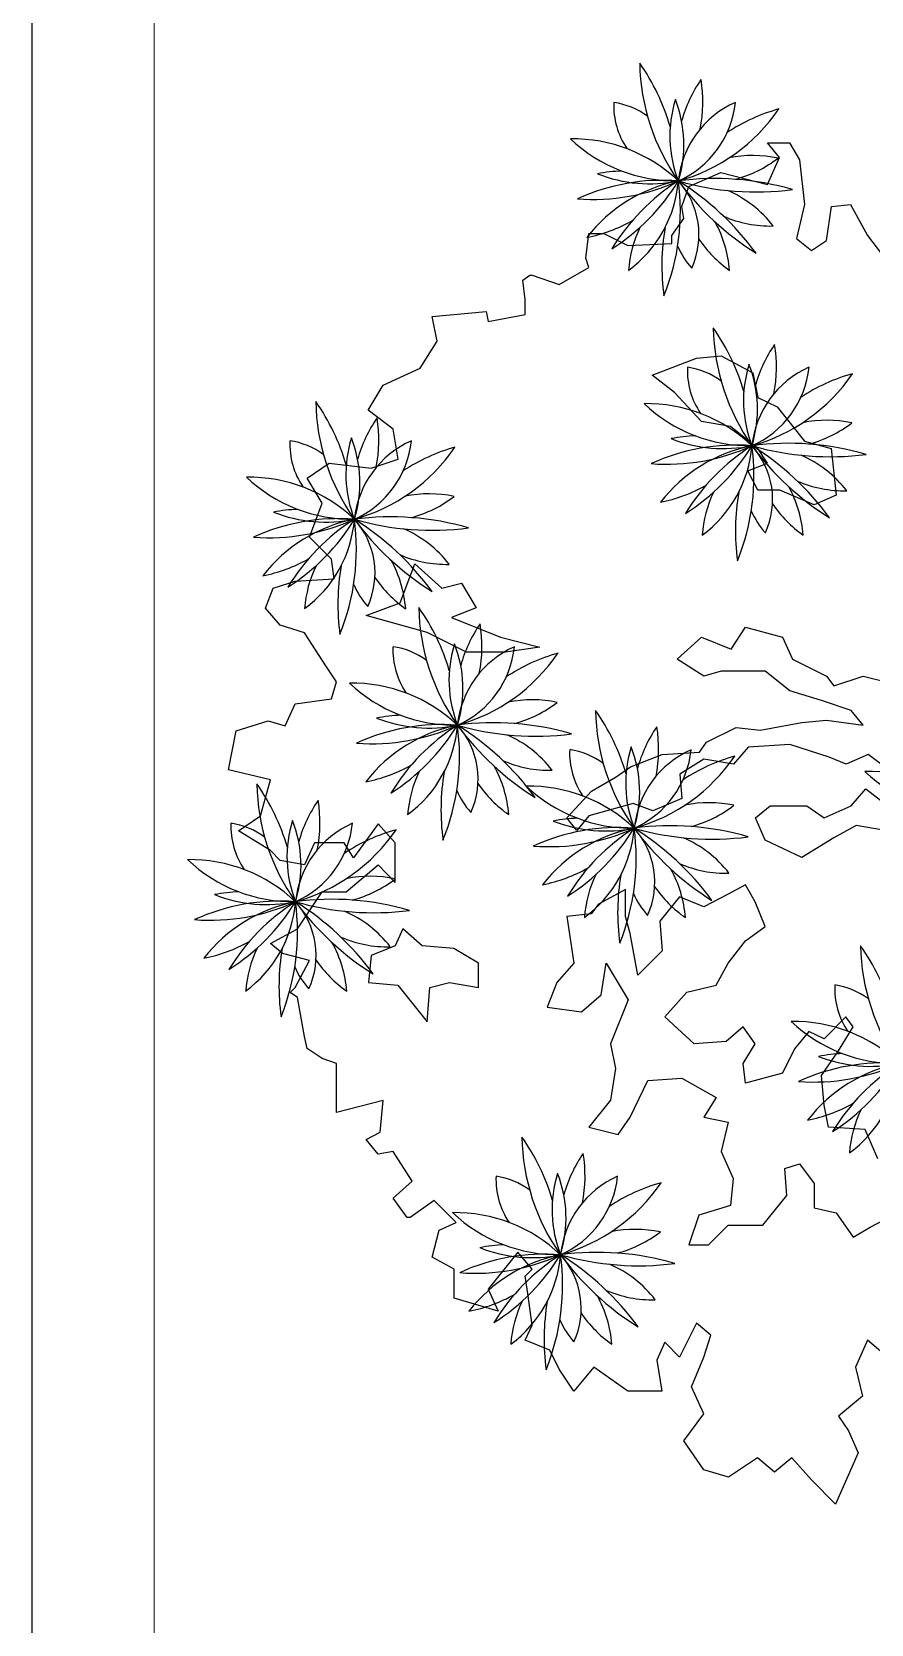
# Model space of a CAD drawing. Header units: millimetres. Extents: x -33522418 to 16198808, y -126322335 to -58690945.
# Drawn here: x -33261947.8 to -33261776.1, y -126317385.7 to -126317059.8 of the extents above; entities that cross this region are included whole.
import ezdxf

# ---------------------------------------------------------------- set-up
doc = ezdxf.new("R2010")
doc.units = ezdxf.units.MM
doc.header["$LTSCALE"] = 10
doc.layers.add('家具内线', color=8, linetype='Continuous')
doc.layers.add('家具外线', color=4, linetype='Continuous')
doc.layers.add('门窗玻', color=18, linetype='Continuous', lineweight=13)

# ---------------------------------------------------------------- blocks, each defined once
blk = doc.blocks.new('MK-ZW-0347')
at = {"layer": '家具内线'}
for p, q in [((-129497.04, 9211.89), (-129484.64, 9216.69)), ((-129484.64, 9216.69), (-129477.74, 9217.39)), ((-129477.74, 9217.39), (-129468.85, 9212.59)), ((-129490.84, 9207.09), (-129497.04, 9211.89)), ((-129468.85, 9212.59), (-129467.44, 9205.69)), ((-129483.24, 9198.9), (-129490.84, 9207.09)), ((-129467.44, 9205.69), (-129461.95, 9203)), ((-129461.95, 9203), (-129454.34, 9193.4)), ((-129475.05, 9197.5), (-129483.24, 9198.9)), ((-129467.44, 9191.29), (-129475.05, 9197.5)), ((-129454.34, 9193.4), (-129446.85, 9191.29)), ((-129464.75, 9187.2), (-129467.44, 9191.29)), ((-129446.85, 9191.29), (-129445.45, 9178.19)), ((-129470.25, 9185.09), (-129464.75, 9187.2)), ((-129467.44, 9179.59), (-129470.25, 9185.09)), ((-129461.24, 9179.59), (-129467.44, 9179.59)), ((-129451.65, 9175.49), (-129461.24, 9179.59)), ((-129445.45, 9178.19), (-129451.65, 9175.49)), ((-129567.82, 9147.99), (-129563.73, 9158.99)), ((-129563.73, 9158.99), (-129556.12, 9152.09)), ((-129556.12, 9152.09), (-129550.62, 9153.49)), ((-129550.62, 9153.49), (-129546.53, 9146.59)), ((-129577.41, 9144.48), (-129567.82, 9147.99)), ((-129560.22, 9139.68), (-129577.41, 9144.48)), ((-129546.53, 9146.59), (-129553.43, 9143.89)), ((-129553.43, 9143.89), (-129539.63, 9138.39)), ((-129549.22, 9134.18), (-129560.22, 9139.68)), ((-129539.63, 9138.39), (-129528.63, 9135.59)), ((-129490.02, 9132.19), (-129483.24, 9138.39)), ((-129483.24, 9138.39), (-129474.93, 9135)), ((-129474.93, 9135), (-129470.84, 9141.2)), ((-129470.84, 9141.2), (-129460.54, 9138.39)), ((-129460.54, 9138.39), (-129457.73, 9132.19)), ((-129538.22, 9134.18), (-129549.22, 9134.18)), ((-129528.63, 9135.59), (-129538.22, 9134.18)), ((-129482.54, 9127.39), (-129490.02, 9132.19)), ((-129457.73, 9132.19), (-129448.14, 9127.39)), ((-129477.74, 9128.8), (-129482.54, 9127.39)), ((-129465.34, 9128.8), (-129477.74, 9128.8)), ((-129458.44, 9123.3), (-129465.34, 9128.8)), ((-129448.14, 9127.39), (-129446.04, 9124.7)), ((-129446.04, 9124.7), (-129437.85, 9127.39)), ((-129437.85, 9127.39), (-129429.54, 9125.4)), ((-129449.55, 9120.6), (-129458.44, 9123.3)), ((-129441.24, 9117.8), (-129449.55, 9120.6)), ((-129437.85, 9113.7), (-129441.24, 9117.8)), ((-129481.83, 9108.9), (-129473.53, 9113)), ((-129473.53, 9113), (-129466.74, 9112.29)), ((-129466.74, 9112.29), (-129455.04, 9114.4)), ((-129455.04, 9114.4), (-129448.14, 9115.1)), ((-129448.14, 9115.1), (-129437.85, 9113.7)), ((-129483.82, 9106.09), (-129481.83, 9108.9)), ((-129470.14, 9107.5), (-129474.23, 9102.7)), ((-129458.44, 9108.2), (-129470.14, 9107.5)), ((-129447.44, 9104.69), (-129458.44, 9108.2)), ((-129503.13, 9102), (-129494.24, 9105.39)), ((-129494.24, 9105.39), (-129483.82, 9106.09)), ((-129482.54, 9104.1), (-129489.32, 9099.89)), ((-129474.23, 9102.7), (-129482.54, 9104.1)), ((-129442.64, 9102.7), (-129447.44, 9104.69)), ((-129436.44, 9105.39), (-129442.64, 9102.7)), ((-129430.94, 9101.29), (-129436.44, 9105.39)), ((-129514.12, 9095.09), (-129507.22, 9099.19)), ((-129507.22, 9099.19), (-129503.13, 9102)), ((-129489.32, 9099.89), (-129488.74, 9093.1)), ((-129521.03, 9087.6), (-129514.12, 9095.09)), ((-129441.24, 9090.99), (-129437.14, 9095.79)), ((-129437.14, 9095.79), (-129430.94, 9090.99)), ((-129502.42, 9091.7), (-129514.83, 9088.19)), ((-129496.93, 9089.59), (-129502.42, 9091.7)), ((-129488.74, 9093.1), (-129496.93, 9089.59)), ((-129468.03, 9087.6), (-129463.94, 9090.99)), ((-129463.94, 9090.99), (-129453.64, 9090.99)), ((-129453.64, 9090.99), (-129448.84, 9087.6)), ((-129448.84, 9087.6), (-129441.24, 9090.99)), ((-129518.22, 9084.09), (-129521.03, 9087.6)), ((-129514.83, 9088.19), (-129518.22, 9084.09)), ((-129465.34, 9081.4), (-129468.03, 9087.6)), ((-129439.84, 9085.49), (-129446.04, 9081.98)), ((-129431.65, 9084.09), (-129439.84, 9085.49)), ((-129455.04, 9076.48), (-129465.34, 9081.4)), ((-129446.04, 9081.98), (-129455.04, 9076.48)), ((-129504.53, 9067.47), (-129512.13, 9063.37)), ((-129504.53, 9059.98), (-129504.53, 9067.47)), ((-129470.84, 9068.87), (-129475.75, 9066.18)), ((-129468.15, 9064.08), (-129470.84, 9068.87)), ((-129512.13, 9063.37), (-129514.24, 9060.68)), ((-129489.44, 9065.48), (-129494.94, 9058.58)), ((-129482.54, 9062.67), (-129489.44, 9065.48)), ((-129475.75, 9066.18), (-129482.54, 9062.67)), ((-129465.34, 9057.17), (-129468.15, 9064.08)), ((-129514.24, 9060.68), (-129521.03, 9059.98)), ((-129521.03, 9059.98), (-129519.04, 9046.87)), ((-129503.24, 9055.18), (-129504.53, 9059.98)), ((-129494.94, 9058.58), (-129494.24, 9050.27)), ((-129567.12, 9056.47), (-129569.22, 9051.67)), ((-129561.62, 9051.67), (-129567.12, 9056.47)), ((-129501.14, 9043.48), (-129503.24, 9055.18)), ((-129470.84, 9053.07), (-129465.34, 9057.17)), ((-129576.01, 9048.98), (-129576.71, 9041.37)), ((-129569.22, 9051.67), (-129576.01, 9048.98)), ((-129552.73, 9050.97), (-129561.62, 9051.67)), ((-129545.83, 9046.87), (-129552.73, 9050.97)), ((-129494.24, 9050.27), (-129501.14, 9043.48)), ((-129475.75, 9046.87), (-129470.84, 9053.07)), ((-129545.83, 9039.97), (-129545.83, 9046.87)), ((-129519.04, 9046.87), (-129523.83, 9041.37)), ((-129511.43, 9037.98), (-129510.03, 9046.87)), ((-129510.03, 9046.87), (-129503.83, 9036.57)), ((-129479.14, 9040.67), (-129475.75, 9046.87)), ((-129576.71, 9041.37), (-129568.52, 9040.67)), ((-129568.52, 9040.67), (-129560.22, 9030.37)), ((-129560.22, 9030.37), (-129559.51, 9039.97)), ((-129559.51, 9039.97), (-129554.02, 9041.37)), ((-129554.02, 9041.37), (-129545.83, 9039.97)), ((-129523.83, 9041.37), (-129526.52, 9034.47)), ((-129487.33, 9038.68), (-129479.14, 9040.67)), ((-129516.93, 9033.18), (-129511.43, 9037.98)), ((-129503.83, 9036.57), (-129508.74, 9024.17)), ((-129493.53, 9031.77), (-129487.33, 9038.68)), ((-129526.52, 9034.47), (-129516.93, 9033.18)), ((-129485.34, 9024.17), (-129493.53, 9031.77)), ((-129442.76, 9031.77), (-129448.84, 9025.57)), ((-129440.65, 9028.96), (-129442.76, 9031.77)), ((-129471.54, 9028.96), (-129476.34, 9024.87)), ((-129468.15, 9024.17), (-129471.54, 9028.96)), ((-129453.06, 9027.68), (-129457.15, 9022.76)), ((-129448.84, 9025.57), (-129453.06, 9027.68)), ((-129444.75, 9022.18), (-129440.65, 9028.96)), ((-129508.74, 9024.17), (-129507.34, 9017.26)), ((-129476.34, 9024.87), (-129485.34, 9024.17)), ((-129471.54, 9018.67), (-129468.15, 9024.17)), ((-129457.15, 9022.76), (-129460.54, 9015.97)), ((-129449.55, 9015.27), (-129444.75, 9022.18)), ((-129470.84, 9013.17), (-129471.54, 9018.67)), ((-129507.34, 9017.26), (-129508.74, 9008.37)), ((-129503.24, 9003.57), (-129498.33, 9013.87)), ((-129498.33, 9013.87), (-129488.74, 9014.57)), ((-129488.74, 9014.57), (-129479.14, 9009.07)), ((-129460.54, 9015.97), (-129470.84, 9013.17)), ((-129448.84, 9006.96), (-129449.55, 9015.27)), ((-129479.14, 9009.07), (-129482.54, 9003.57)), ((-129508.74, 9008.37), (-129514.83, 9000.76)), ((-129447.56, 9000.76), (-129448.84, 9006.96)), ((-129514.83, 9000.76), (-129506.64, 8998.77)), ((-129506.64, 8998.77), (-129503.24, 9003.57)), ((-129482.54, 9003.57), (-129475.75, 9002.16)), ((-129475.75, 9002.16), (-129477.74, 8993.97)), ((-129437.26, 9000.17), (-129447.56, 9000.76)), ((-129433.75, 8991.86), (-129437.26, 9000.17)), ((-129477.74, 8993.97), (-129474.35, 8986.36)), ((-129474.35, 8986.36), (-129475.05, 8978.76)), ((-129459.84, 8989.17), (-129455.75, 8990.46)), ((-129459.26, 8981.57), (-129459.84, 8989.17)), ((-129455.75, 8990.46), (-129451.65, 8984.96)), ((-129451.65, 8984.96), (-129451.65, 8978.17)), ((-129475.05, 8978.76), (-129483.94, 8976.06)), ((-129466.04, 8973.26), (-129459.26, 8981.57)), ((-129451.65, 8978.17), (-129445.45, 8976.77)), ((-129483.94, 8976.06), (-129486.75, 8967.75)), ((-129481.25, 8967.75), (-129475.75, 8973.26)), ((-129475.75, 8973.26), (-129466.04, 8973.26)), ((-129445.45, 8976.77), (-129440.65, 8969.86)), ((-129435.86, 8972.67), (-129428.25, 8976.77)), ((-129440.65, 8969.86), (-129435.86, 8972.67)), ((-129486.75, 8967.75), (-129481.25, 8967.75))]:
    blk.add_line(p, q, dxfattribs=at)
for centre, radius, start, end in [((-129548.7, 9265.4), 58.98, 16.0441, 35.3335), ((-129441.62, 9300.57), 58.98, 181.0347, 215.3335), ((-129451.09, 9272.76), 39.16, 145.5383, 164.4558), ((-129522.02, 9288.62), 39.16, 348.8253, 9.2585), ((-129486.57, 9287.51), 21.29, 177.3463, 214.3867), ((-129511, 9267.45), 21.29, 53.6976, 81.4479), ((-129457.63, 9279.07), 34.49, 162.7458, 201.4439), ((-129522.67, 9276.69), 34.49, 342.7458, 21.4439), ((-129462.73, 9263.67), 27.15, 113.8981, 174.104), ((-129500.73, 9291.29), 27.15, 293.8981, 354.104), ((-129503.21, 9315.09), 50.46, 285.4903, 325.7263), ((-129448.03, 9238.04), 50.46, 105.4903, 123.6876), ((-129519.41, 9235.12), 43.16, 46.5624, 90.8436), ((-129490.37, 9309.62), 43.16, 226.5624, 270.8436), ((-129468.74, 9239.13), 34.46, 78.242, 101.2871), ((-129482.71, 9300.2), 34.46, 285.0191, 307.5292), ((-129504.43, 9229.24), 40.01, 91.7019, 101.5379), ((-129497.74, 9305.67), 40.01, 248.4565, 281.5379), ((-129494.19, 9209.38), 57.25, 85.5391, 114.6268), ((-129513.59, 9318.51), 57.25, 265.5391, 294.6268), ((-129481.35, 9224.12), 43.16, 101.2054, 142.1916), ((-129458.2, 9216.86), 58.78, 122.4479, 148.7105), ((-129539.97, 9296.99), 58.78, 302.4479, 328.7105), ((-129524.09, 9269.15), 34.46, 306.2366, 355.5237), ((-129552.64, 9257.96), 63.48, 337.9745, 7.6991), ((-129479.54, 9188.6), 78.53, 73.8469, 97.4626), ((-129506.56, 9251.35), 22.62, 335.5328, 41.9453), ((-129531.83, 9199.33), 79.24, 36.2562, 57.9103), ((-129425.84, 9313.33), 79.24, 216.2562, 237.9103), ((-129467.89, 9341.89), 78.53, 253.8469, 277.4626), ((-129488.93, 9233.84), 32.64, 37.7343, 66.5513), ((-129509.21, 9238.62), 33.98, 4.6144, 28.6926), ((-129463.92, 9286.44), 32.64, 246.3876, 271.4044), ((-129469.37, 9238.67), 34.46, 154.6443, 175.5237), ((-129430.89, 9242.66), 63.48, 170.2861, 187.6991), ((-129455.87, 9269.2), 33.98, 214.1854, 235.0337), ((-129469.15, 9257.1), 22.62, 203.2839, 221.9453), ((-129528.03, 9191.06), 58.98, 16.0441, 35.3335), ((-129420.95, 9226.23), 58.98, 181.0347, 215.3335), ((-129430.42, 9198.42), 39.16, 145.5383, 164.4558), ((-129501.35, 9214.28), 39.16, 348.8253, 9.2585), ((-129465.9, 9213.17), 21.29, 177.3463, 214.3867), ((-129490.33, 9193.11), 21.29, 53.6976, 81.4479), ((-129436.96, 9204.73), 34.49, 162.7458, 201.4439), ((-129502.01, 9202.35), 34.49, 342.7458, 21.4439), ((-129442.06, 9189.33), 27.15, 113.8981, 174.104), ((-129480.06, 9216.95), 27.15, 293.8981, 354.104), ((-129482.54, 9240.75), 50.46, 285.4903, 325.7263), ((-129427.37, 9163.7), 50.46, 105.4903, 123.6876), ((-129639.65, 9170.41), 58.98, 16.0441, 35.3335), ((-129532.56, 9205.58), 58.98, 181.0347, 215.3335), ((-129498.74, 9160.78), 43.16, 46.5624, 90.8436), ((-129469.7, 9235.28), 43.16, 226.5624, 270.8436), ((-129542.03, 9177.77), 39.16, 145.5383, 164.4558), ((-129612.96, 9193.63), 39.16, 348.8253, 9.2585), ((-129448.07, 9164.79), 34.46, 78.242, 101.2871), ((-129462.04, 9225.86), 34.46, 285.0191, 307.5292), ((-129577.51, 9192.52), 21.29, 177.3463, 214.3867), ((-129601.94, 9172.46), 21.29, 53.6976, 81.4479), ((-129548.57, 9184.08), 34.49, 162.7458, 201.4439), ((-129613.62, 9181.7), 34.49, 342.7458, 21.4439), ((-129553.67, 9168.68), 27.15, 113.8981, 174.104), ((-129591.68, 9196.3), 27.15, 293.8981, 354.104), ((-129473.52, 9135.04), 57.25, 85.5391, 114.6268), ((-129492.92, 9244.17), 57.25, 265.5391, 294.6268), ((-129460.68, 9149.78), 43.16, 101.2054, 142.1916), ((-129483.76, 9154.9), 40.01, 91.7019, 101.5379), ((-129477.07, 9231.33), 40.01, 248.4565, 281.5379), ((-129437.53, 9142.52), 58.78, 122.4479, 148.7105), ((-129519.3, 9222.65), 58.78, 302.4479, 328.7105), ((-129503.42, 9194.81), 34.46, 306.2366, 355.5237), ((-129531.98, 9183.62), 63.48, 337.9745, 7.6991), ((-129458.87, 9114.26), 78.53, 73.8469, 97.4626), ((-129511.16, 9124.99), 79.24, 36.2562, 57.9103), ((-129405.17, 9238.98), 79.24, 216.2562, 237.9103), ((-129447.22, 9267.55), 78.53, 253.8469, 277.4626), ((-129485.89, 9177.01), 22.62, 335.5328, 41.9453), ((-129594.16, 9220.1), 50.46, 285.4903, 325.7263), ((-129538.98, 9143.05), 50.46, 105.4903, 123.6876), ((-129468.27, 9159.5), 32.64, 37.7343, 66.5513), ((-129610.36, 9140.13), 43.16, 46.5624, 90.8436), ((-129581.31, 9214.63), 43.16, 226.5624, 270.8436), ((-129559.69, 9144.14), 34.46, 78.242, 101.2871), ((-129503.17, 9218.58), 43.16, 281.2054, 299.3927), ((-129448.7, 9164.33), 34.46, 154.6443, 175.5237), ((-129410.22, 9168.32), 63.48, 170.2861, 187.6991), ((-129488.54, 9164.28), 33.98, 4.6144, 28.6926), ((-129443.26, 9212.1), 32.64, 246.3876, 271.4044), ((-129595.37, 9134.25), 40.01, 91.7019, 101.5379), ((-129573.66, 9205.21), 34.46, 285.0191, 307.5292), ((-129435.2, 9194.86), 33.98, 214.1854, 235.0337), ((-129585.13, 9114.39), 57.25, 85.5391, 114.6268), ((-129604.54, 9223.52), 57.25, 265.5391, 294.6268), ((-129572.29, 9129.13), 43.16, 101.2054, 142.1916), ((-129588.68, 9210.68), 40.01, 248.4565, 281.5379), ((-129549.14, 9121.87), 58.78, 122.4479, 148.7105), ((-129630.91, 9202), 58.78, 302.4479, 328.7105), ((-129615.03, 9174.16), 34.46, 306.2366, 355.5237), ((-129643.59, 9162.97), 63.48, 337.9745, 7.6991), ((-129570.48, 9093.61), 78.53, 73.8469, 97.4626), ((-129597.5, 9156.35), 22.62, 335.5328, 41.9453), ((-129622.78, 9104.34), 79.24, 36.2562, 57.9103), ((-129516.78, 9218.33), 79.24, 216.2562, 237.9103), ((-129558.83, 9246.9), 78.53, 253.8469, 277.4626), ((-129448.48, 9182.76), 22.62, 203.2839, 221.9453), ((-129579.88, 9138.85), 32.64, 37.7343, 66.5513), ((-129554.87, 9191.44), 32.64, 246.3876, 271.4044), ((-129614.78, 9197.93), 43.16, 281.2054, 299.3927), ((-129560.31, 9143.68), 34.46, 154.6443, 175.5237), ((-129521.83, 9147.66), 63.48, 170.2861, 187.6991), ((-129600.15, 9143.63), 33.98, 4.6144, 28.6926), ((-129560.09, 9162.1), 22.62, 203.2839, 221.9453), ((-129546.81, 9174.21), 33.98, 214.1854, 235.0337), ((-129610.71, 9112.59), 58.98, 16.0441, 35.3335), ((-129503.63, 9147.76), 58.98, 181.0347, 215.3335), ((-129513.09, 9119.95), 39.16, 145.5383, 164.4558), ((-129584.03, 9135.81), 39.16, 348.8253, 9.2585), ((-129548.58, 9134.7), 21.29, 177.3463, 214.3867), ((-129573, 9114.64), 21.29, 53.6976, 81.4479), ((-129519.64, 9126.26), 34.49, 162.7458, 201.4439), ((-129584.68, 9123.88), 34.49, 342.7458, 21.4439), ((-129524.74, 9110.86), 27.15, 113.8981, 174.104), ((-129562.74, 9138.47), 27.15, 293.8981, 354.104), ((-129565.22, 9162.28), 50.46, 285.4903, 325.7263), ((-129510.04, 9085.23), 50.46, 105.4903, 123.6876), ((-129581.42, 9082.31), 43.16, 46.5624, 90.8436), ((-129552.38, 9156.81), 43.16, 226.5624, 270.8436), ((-129530.75, 9086.32), 34.46, 78.242, 101.2871), ((-129566.44, 9076.43), 40.01, 91.7019, 101.5379), ((-129544.72, 9147.39), 34.46, 285.0191, 307.5292), ((-129454.02, 9118.85), 58.98, 181.0347, 215.3335), ((-129561.11, 9083.68), 58.98, 16.0441, 35.3335), ((-129556.2, 9056.57), 57.25, 85.5391, 114.6268), ((-129575.6, 9165.7), 57.25, 265.5391, 294.6268), ((-129543.36, 9071.31), 43.16, 101.2054, 142.1916), ((-129559.75, 9152.86), 40.01, 248.4565, 281.5379), ((-129601.98, 9144.18), 58.78, 302.4479, 328.7105), ((-129520.2, 9064.05), 58.78, 122.4479, 148.7105), ((-129586.1, 9116.34), 34.46, 306.2366, 355.5237), ((-129614.65, 9105.15), 63.48, 337.9745, 7.6991), ((-129541.54, 9035.79), 78.53, 73.8469, 97.4626), ((-129568.56, 9098.53), 22.62, 335.5328, 41.9453), ((-129593.84, 9046.52), 79.24, 36.2562, 57.9103), ((-129487.84, 9160.51), 79.24, 216.2562, 237.9103), ((-129529.9, 9189.08), 78.53, 253.8469, 277.4626), ((-129463.49, 9091.04), 39.16, 145.5383, 164.4558), ((-129534.42, 9106.9), 39.16, 348.8253, 9.2585), ((-129550.94, 9081.03), 32.64, 37.7343, 66.5513), ((-129470.03, 9097.35), 34.49, 162.7458, 201.4439), ((-129535.08, 9094.97), 34.49, 342.7458, 21.4439), ((-129585.84, 9140.11), 43.16, 281.2054, 299.3927), ((-129525.93, 9133.62), 32.64, 246.3876, 271.4044), ((-129498.97, 9105.79), 21.29, 177.3463, 214.3867), ((-129523.4, 9085.73), 21.29, 53.6976, 81.4479), ((-129475.13, 9081.95), 27.15, 113.8981, 174.104), ((-129513.14, 9109.56), 27.15, 293.8981, 354.104), ((-129515.61, 9133.37), 50.46, 285.4903, 325.7263), ((-129460.44, 9056.32), 50.46, 105.4903, 123.6876), ((-129531.37, 9085.86), 34.46, 154.6443, 175.5237), ((-129492.89, 9089.84), 63.48, 170.2861, 187.6991), ((-129571.22, 9085.81), 33.98, 4.6144, 28.6926), ((-129436.73, 9057.53), 43.16, 46.5624, 90.8436), ((-129407.69, 9132.03), 43.16, 226.5624, 270.8436), ((-129656.18, 9063.03), 58.98, 16.0441, 35.3335), ((-129549.1, 9098.2), 58.98, 181.0347, 215.3335), ((-129531.16, 9104.28), 22.62, 203.2839, 221.9453), ((-129517.87, 9116.39), 33.98, 214.1854, 235.0337), ((-129531.81, 9053.4), 43.16, 46.5624, 90.8436), ((-129502.77, 9127.9), 43.16, 226.5624, 270.8436), ((-129558.57, 9070.39), 39.16, 145.5383, 164.4558), ((-129629.5, 9086.25), 39.16, 348.8253, 9.2585), ((-129481.14, 9057.41), 34.46, 78.242, 101.2871), ((-129495.11, 9118.48), 34.46, 285.0191, 307.5292), ((-129594.05, 9085.14), 21.29, 177.3463, 214.3867), ((-129618.48, 9065.08), 21.29, 53.6976, 81.4479), ((-129565.11, 9076.7), 34.49, 162.7458, 201.4439), ((-129630.15, 9074.32), 34.49, 342.7458, 21.4439), ((-129570.21, 9061.3), 27.15, 113.8981, 174.104), ((-129608.21, 9088.91), 27.15, 293.8981, 354.104), ((-129506.59, 9027.66), 57.25, 85.5391, 114.6268), ((-129525.99, 9136.79), 57.25, 265.5391, 294.6268), ((-129493.75, 9042.4), 43.16, 101.2054, 142.1916), ((-129516.83, 9047.52), 40.01, 91.7019, 101.5379), ((-129510.14, 9123.95), 40.01, 248.4565, 281.5379), ((-129470.6, 9035.13), 58.78, 122.4479, 148.7105), ((-129552.37, 9115.27), 58.78, 302.4479, 328.7105), ((-129536.49, 9087.43), 34.46, 306.2366, 355.5237), ((-129565.05, 9076.24), 63.48, 337.9745, 7.6991), ((-129491.94, 9006.88), 78.53, 73.8469, 97.4626), ((-129518.96, 9069.62), 22.62, 335.5328, 41.9453), ((-129544.23, 9017.61), 79.24, 36.2562, 57.9103), ((-129438.24, 9131.6), 79.24, 216.2562, 237.9103), ((-129480.29, 9160.17), 78.53, 253.8469, 277.4626), ((-129610.69, 9112.72), 50.46, 285.4903, 325.7263), ((-129555.51, 9035.67), 50.46, 105.4903, 123.6876), ((-129501.34, 9052.12), 32.64, 37.7343, 66.5513), ((-129626.89, 9032.75), 43.16, 46.5624, 90.8436), ((-129597.85, 9107.25), 43.16, 226.5624, 270.8436), ((-129576.22, 9036.76), 34.46, 78.242, 101.2871), ((-129536.24, 9111.2), 43.16, 281.2054, 299.3927), ((-129481.77, 9056.95), 34.46, 154.6443, 175.5237), ((-129443.29, 9060.93), 63.48, 170.2861, 187.6991), ((-129521.61, 9056.9), 33.98, 4.6144, 28.6926), ((-129476.33, 9104.71), 32.64, 246.3876, 271.4044), ((-129611.91, 9026.87), 40.01, 91.7019, 101.5379), ((-129590.19, 9097.83), 34.46, 285.0191, 307.5292), ((-129468.27, 9087.47), 33.98, 214.1854, 235.0337), ((-129601.67, 9007.01), 57.25, 85.5391, 114.6268), ((-129621.07, 9116.14), 57.25, 265.5391, 294.6268), ((-129588.83, 9021.75), 43.16, 101.2054, 142.1916), ((-129605.22, 9103.3), 40.01, 248.4565, 281.5379), ((-129647.45, 9094.62), 58.78, 302.4479, 328.7105), ((-129565.68, 9014.48), 58.78, 122.4479, 148.7105), ((-129631.57, 9066.78), 34.46, 306.2366, 355.5237), ((-129660.12, 9055.59), 63.48, 337.9745, 7.6991), ((-129587.02, 8986.23), 78.53, 73.8469, 97.4626), ((-129614.04, 9048.97), 22.62, 335.5328, 41.9453), ((-129639.31, 8996.96), 79.24, 36.2562, 57.9103), ((-129533.32, 9110.95), 79.24, 216.2562, 237.9103), ((-129575.37, 9139.52), 78.53, 253.8469, 277.4626), ((-129481.55, 9075.37), 22.62, 203.2839, 221.9453), ((-129596.41, 9031.47), 32.64, 37.7343, 66.5513), ((-129571.4, 9084.06), 32.64, 246.3876, 271.4044), ((-129631.31, 9090.55), 43.16, 281.2054, 299.3927), ((-129576.84, 9036.3), 34.46, 154.6443, 175.5237), ((-129538.37, 9040.28), 63.48, 170.2861, 187.6991), ((-129616.69, 9036.25), 33.98, 4.6144, 28.6926), ((-129486.7, 9017.6), 58.98, 16.0441, 35.3335), ((-129379.61, 9052.77), 58.98, 181.0347, 215.3335), ((-129576.63, 9054.72), 22.62, 203.2839, 221.9453), ((-129563.35, 9066.82), 33.98, 214.1854, 235.0337), ((-129424.56, 9039.71), 21.29, 177.3463, 214.3867), ((-129448.99, 9019.65), 21.29, 53.6976, 81.4479), ((-129457.4, 8987.32), 43.16, 46.5624, 90.8436), ((-129428.36, 9061.82), 43.16, 226.5624, 270.8436), ((-129432.18, 8961.58), 57.25, 85.5391, 114.6268), ((-129451.59, 9070.71), 57.25, 265.5391, 294.6268), ((-129419.34, 8976.32), 43.16, 101.2054, 142.1916), ((-129442.42, 8981.44), 40.01, 91.7019, 101.5379), ((-129435.73, 9057.87), 40.01, 248.4565, 281.5379), ((-129396.19, 8969.05), 58.78, 122.4479, 148.7105), ((-129477.96, 9049.19), 58.78, 302.4479, 328.7105), ((-129462.08, 9021.35), 34.46, 306.2366, 355.5237), ((-129461.83, 9045.12), 43.16, 281.2054, 299.3927), ((-129407.36, 8990.87), 34.46, 154.6443, 175.5237), ((-129581.77, 8963.91), 58.98, 16.0441, 35.3335), ((-129474.69, 8999.08), 58.98, 181.0347, 215.3335), ((-129484.16, 8971.27), 39.16, 145.5383, 164.4558), ((-129555.09, 8987.13), 39.16, 348.8253, 9.2585), ((-129519.64, 8986.02), 21.29, 177.3463, 214.3867), ((-129544.07, 8965.96), 21.29, 53.6976, 81.4479), ((-129490.7, 8977.58), 34.49, 162.7458, 201.4439), ((-129555.75, 8975.2), 34.49, 342.7458, 21.4439), ((-129495.8, 8962.18), 27.15, 113.8981, 174.104), ((-129533.8, 8989.79), 27.15, 293.8981, 354.104), ((-129536.28, 9013.6), 50.46, 285.4903, 325.7263), ((-129481.11, 8936.55), 50.46, 105.4903, 123.6876), ((-129552.48, 8933.63), 43.16, 46.5624, 90.8436), ((-129523.44, 9008.13), 43.16, 226.5624, 270.8436), ((-129501.81, 8937.64), 34.46, 78.242, 101.2871), ((-129515.78, 8998.71), 34.46, 285.0191, 307.5292), ((-129527.26, 8907.89), 57.25, 85.5391, 114.6268), ((-129546.66, 9017.02), 57.25, 265.5391, 294.6268), ((-129514.42, 8922.63), 43.16, 101.2054, 142.1916), ((-129537.5, 8927.75), 40.01, 91.7019, 101.5379), ((-129530.81, 9004.17), 40.01, 248.4565, 281.5379), ((-129491.27, 8915.36), 58.78, 122.4479, 148.7105), ((-129573.04, 8995.5), 58.78, 302.4479, 328.7105), ((-129557.16, 8967.66), 34.46, 306.2366, 355.5237), ((-129585.72, 8956.47), 63.48, 337.9745, 7.6991), ((-129512.61, 8887.11), 78.53, 73.8469, 97.4626), ((-129564.9, 8897.84), 79.24, 36.2562, 57.9103), ((-129458.91, 9011.83), 79.24, 216.2562, 237.9103), ((-129500.96, 9040.4), 78.53, 253.8469, 277.4626), ((-129539.63, 8949.85), 22.62, 335.5328, 41.9453), ((-129522.01, 8932.34), 32.64, 37.7343, 66.5513), ((-129497, 8984.94), 32.64, 246.3876, 271.4044), ((-129556.91, 8991.43), 43.16, 281.2054, 299.3927), ((-129502.44, 8937.18), 34.46, 154.6443, 175.5237), ((-129463.96, 8941.16), 63.48, 170.2861, 187.6991), ((-129542.28, 8937.13), 33.98, 4.6144, 28.6926), ((-129502.22, 8955.6), 22.62, 203.2839, 221.9453), ((-129488.94, 8967.7), 33.98, 214.1854, 235.0337)]:
    blk.add_arc(centre, radius, start, end, dxfattribs=at)
at = {"layer": '家具外线'}
for p, q in [((-129461.31, 9273.02), (-129464.69, 9277.2)), ((-129464.69, 9277.2), (-129458.52, 9277.2)), ((-129458.52, 9277.2), (-129455.73, 9272.42)), ((-129464.69, 9265.45), (-129461.31, 9273.02)), ((-129455.73, 9272.42), (-129454.34, 9259.87)), ((-129486.79, 9264.85), (-129477.83, 9268.84)), ((-129477.83, 9268.84), (-129464.69, 9265.45)), ((-129488.78, 9259.28), (-129486.79, 9264.85)), ((-129488.19, 9255.89), (-129488.78, 9259.28)), ((-129454.34, 9259.87), (-129456.53, 9250.31)), ((-129448.17, 9249.72), (-129446.77, 9259.28)), ((-129446.77, 9259.28), (-129441.4, 9259.87)), ((-129441.4, 9259.87), (-129436.62, 9251.11)), ((-129491.57, 9251.11), (-129488.19, 9255.89)), ((-129515.66, 9244.74), (-129514.87, 9251.71)), ((-129514.87, 9251.71), (-129510.68, 9251.71)), ((-129510.68, 9251.71), (-129503.92, 9248.32)), ((-129491.57, 9248.92), (-129491.57, 9251.11)), ((-129456.53, 9250.31), (-129452.35, 9246.93)), ((-129436.62, 9251.11), (-129424.08, 9234.58)), ((-129503.92, 9248.32), (-129491.57, 9248.92)), ((-129452.35, 9246.93), (-129448.17, 9249.72)), ((-129523.23, 9237.37), (-129514.87, 9242.15)), ((-129514.87, 9242.15), (-129515.66, 9244.74)), ((-129533.38, 9238.56), (-129531.39, 9239.96)), ((-129532.78, 9233.18), (-129533.38, 9238.56)), ((-129531.39, 9239.96), (-129530.79, 9239.96)), ((-129530.79, 9239.96), (-129523.23, 9237.37)), ((-129532.78, 9229), (-129532.78, 9233.18)), ((-129558.87, 9228.4), (-129543.73, 9229.8)), ((-129557.47, 9221.43), (-129558.87, 9228.4)), ((-129543.73, 9229.8), (-129543.14, 9227.01)), ((-129543.14, 9227.01), (-129532.78, 9229)), ((-129562.25, 9213.86), (-129557.47, 9221.43)), ((-129572.6, 9209.08), (-129562.25, 9213.86)), ((-129576.78, 9202.11), (-129572.6, 9209.08)), ((-129569.82, 9196.73), (-129576.78, 9202.11)), ((-129568.42, 9188.37), (-129569.82, 9196.73)), ((-129575.99, 9185.78), (-129568.42, 9188.37)), ((-129593.91, 9182.99), (-129587.73, 9187.17)), ((-129589.73, 9176.02), (-129593.91, 9182.99)), ((-129587.73, 9187.17), (-129575.99, 9185.78)), ((-129593.31, 9166.46), (-129589.73, 9176.02)), ((-129587.14, 9160.28), (-129593.31, 9166.46)), ((-129586.34, 9154.71), (-129587.14, 9160.28)), ((-129605.65, 9146.54), (-129603.46, 9152.12)), ((-129603.46, 9152.12), (-129597.29, 9154.11)), ((-129597.29, 9154.11), (-129586.34, 9154.71)), ((-129601.47, 9141.76), (-129605.65, 9146.54)), ((-129594.7, 9139.57), (-129601.47, 9141.76)), ((-129588.53, 9130.01), (-129594.7, 9139.57)), ((-129585.74, 9125.83), (-129588.53, 9130.01)), ((-129587.14, 9121.05), (-129585.74, 9125.83)), ((-129597.29, 9119.65), (-129587.14, 9121.05)), ((-129600.08, 9113.48), (-129597.29, 9119.65)), ((-129616.01, 9101.13), (-129613.82, 9112.08)), ((-129613.82, 9112.08), (-129604.86, 9114.87)), ((-129604.86, 9114.87), (-129600.08, 9113.48)), ((-129604.26, 9098.34), (-129616.01, 9101.13)), ((-129607.05, 9088.18), (-129604.26, 9098.34)), ((-129613.22, 9084), (-129607.05, 9088.18)), ((-129574, 9085.99), (-129580.97, 9076.43)), ((-129569.22, 9080.61), (-129574, 9085.99)), ((-129604.26, 9078.42), (-129613.22, 9084)), ((-129591.92, 9080.61), (-129594.7, 9074.44)), ((-129583.55, 9080.61), (-129591.92, 9080.61)), ((-129580.97, 9076.43), (-129583.55, 9080.61)), ((-129569.22, 9069.46), (-129569.22, 9080.61)), ((-129601.47, 9075.63), (-129604.26, 9078.42)), ((-129594.7, 9074.44), (-129601.47, 9075.63)), ((-129582.96, 9066.87), (-129574, 9074.44)), ((-129574, 9074.44), (-129569.22, 9069.46)), ((-129596.69, 9056.51), (-129589.73, 9066.87)), ((-129589.73, 9066.87), (-129582.96, 9066.87)), ((-129604.26, 9052.33), (-129596.69, 9056.51)), ((-129600.88, 9049.54), (-129604.26, 9052.33)), ((-129593.31, 9047.55), (-129600.88, 9049.54)), ((-129597.29, 9039.98), (-129593.31, 9047.55)), ((-129598.69, 9038.59), (-129597.29, 9039.98)), ((-129596.69, 9037.19), (-129598.69, 9038.59)), ((-129594.7, 9026.24), (-129596.69, 9037.19)), ((-129593.91, 9022.85), (-129594.7, 9026.24)), ((-129589.73, 9020.06), (-129593.91, 9022.85)), ((-129585.74, 9018.67), (-129589.73, 9020.06)), ((-129585.74, 9011.7), (-129585.74, 9018.67)), ((-129585.74, 9004.93), (-129585.74, 9011.7)), ((-129572.6, 9008.31), (-129585.74, 9004.93)), ((-129573.4, 8999.35), (-129572.6, 9008.31)), ((-129577.38, 8997.36), (-129573.4, 8999.35)), ((-129574, 8993.17), (-129577.38, 8997.36)), ((-129569.82, 8993.97), (-129574, 8993.17)), ((-129564.44, 8985.61), (-129569.82, 8993.97)), ((-129569.82, 8980.82), (-129564.44, 8985.61)), ((-129565.83, 8975.45), (-129569.82, 8980.82)), ((-129558.27, 8980.23), (-129565.04, 8975.45)), ((-129552.1, 8974.05), (-129558.27, 8980.23)), ((-129565.04, 8975.45), (-129565.83, 8975.45)), ((-129556.87, 8971.86), (-129552.1, 8974.05)), ((-129558.87, 8964.29), (-129556.87, 8971.86)), ((-129552.69, 8960.91), (-129558.87, 8964.29)), ((-129534.78, 8965.69), (-129543.14, 8955.33)), ((-129530.79, 8960.91), (-129534.78, 8965.69)), ((-129552.69, 8952.74), (-129552.69, 8960.91)), ((-129532.78, 8958.92), (-129530.79, 8960.91)), ((-129543.14, 8955.33), (-129540.35, 8949.16)), ((-129531.99, 8954.13), (-129532.78, 8958.92)), ((-129540.35, 8949.16), (-129552.69, 8952.74)), ((-129530.79, 8945.17), (-129531.99, 8954.13)), ((-129532.78, 8940.99), (-129530.79, 8945.17)), ((-129484.6, 8945.77), (-129489.38, 8936.21)), ((-129480.62, 8942.38), (-129484.6, 8945.77)), ((-129482.61, 8936.21), (-129480.62, 8942.38)), ((-129525.82, 8938.2), (-129532.78, 8940.99)), ((-129523.23, 8932.82), (-129525.82, 8938.2)), ((-129493.56, 8940.39), (-129495.75, 8935.41)), ((-129489.38, 8936.21), (-129493.56, 8940.39)), ((-129436.62, 8940.99), (-129440.01, 8933.42)), ((-129431.64, 8936.81), (-129436.62, 8940.99)), ((-129519.05, 8926.65), (-129523.23, 8932.82)), ((-129513.47, 8933.42), (-129519.05, 8926.65)), ((-129503.92, 8926.65), (-129513.47, 8933.42)), ((-129495.75, 8935.41), (-129494.36, 8926.65)), ((-129486, 8927.84), (-129482.61, 8936.21)), ((-129440.01, 8933.42), (-129438.01, 8925.25)), ((-129494.36, 8926.65), (-129503.92, 8926.65)), ((-129482.61, 8920.27), (-129486, 8927.84)), ((-129438.01, 8925.25), (-129444.78, 8919.68)), ((-129488.19, 8912.71), (-129482.61, 8920.27)), ((-129444.78, 8919.68), (-129442, 8915.49)), ((-129442, 8915.49), (-129439.21, 8909.32)), ((-129482.61, 8904.54), (-129488.19, 8912.71)), ((-129467.48, 8907.93), (-129475.64, 8902.55)), ((-129462.7, 8903.94), (-129467.48, 8907.93)), ((-129457.92, 8907.93), (-129462.7, 8903.94)), ((-129452.35, 8901.75), (-129457.92, 8907.93)), ((-129439.21, 8909.32), (-129445.58, 8894.98)), ((-129475.64, 8902.55), (-129482.61, 8904.54)), ((-129445.58, 8894.98), (-129452.35, 8901.75))]:
    blk.add_line(p, q, dxfattribs=at)
blk.add_arc((-129523.83, 9292.92), 43.16, 281.2054, 299.3927, dxfattribs=at)

msp = doc.modelspace()

# ---------------------------------------------------------------- linework, layer by layer
at = {"color": 2}
msp.add_lwpolyline([(-33261947.83, -126317743.31), (-33261597.83, -126317743.31), (-33261597.83, -126316743.31), (-33261947.83, -126316743.31)], close=True, dxfattribs=at)
at = {"layer": '门窗玻', "color": 1}
msp.add_lwpolyline([(-33261922.83, -126317718.31), (-33261622.83, -126317718.31), (-33261622.83, -126316768.31), (-33261922.83, -126316768.31)], close=True, dxfattribs=at)

# ---------------------------------------------------------------- block references
at = {"layer": '家具外线', "xscale": 0.7290000002831221, "yscale": 0.7290000021457673, "zscale": 0.7290000000000001}
msp.add_blockref('MK-ZW-0347', (-33167417.51, -126323845.54), dxfattribs=at)

doc.saveas('drawing.dxf')
